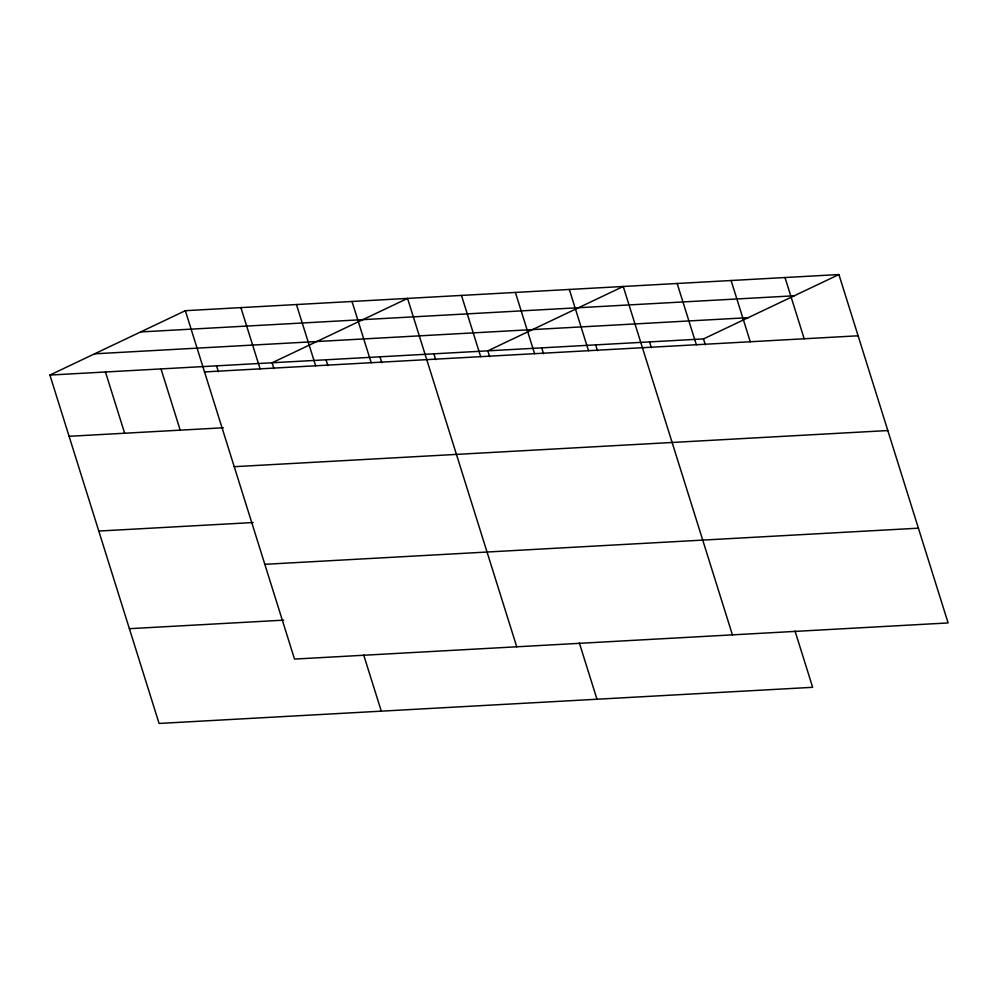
<?xml version="1.0" encoding="UTF-8"?>
<svg xmlns="http://www.w3.org/2000/svg" width="998" height="998" viewBox="0 0 998 998"><rect width="100%" height="100%" fill="white"/><g stroke="black" fill="none" stroke-linecap="round" stroke-linejoin="round"><path stroke-width="1.5" d="M795.032 631.048L812.659 687.31L159.081 723.45L49.9 375.061L185.341 310.69L838.919 274.55L948.1 622.939L294.522 659.079L185.341 310.69M49.9 375.061L703.478 338.921L838.919 274.55M140.643 331.935L794.221 295.795M94.598 353.816L748.176 317.676M204.528 371.93L858.118 335.79M69.087 436.301L223.415 427.768M234.231 466.69L887.808 430.55M98.79 531.061L253.105 522.528M264.819 564.319L918.41 528.179M129.378 628.69L283.706 620.157M785.002 277.531L804.188 338.771M731.085 280.513L750.271 341.753M703.478 338.921L705.312 344.759M677.155 283.494L696.355 344.734M649.561 341.902L651.395 347.741M732.42 634.865L623.239 286.476L487.797 350.847L489.631 356.685M595.644 344.884L597.465 350.722M569.322 289.457L588.508 350.697M541.727 347.865L543.548 353.704M515.392 292.439L534.591 353.679M579.351 642.974L596.979 699.236M461.475 295.42L480.674 356.66M433.881 353.828L435.702 359.667M516.739 646.791L407.558 298.402L272.117 362.773L273.951 368.611M379.964 356.81L381.785 362.648M352.007 301.471L371.194 362.711M326.034 359.791L327.868 365.63M296.443 304.54L315.642 365.779M363.659 654.9L381.298 711.162M240.892 307.621L260.091 368.861M216.566 365.854L218.387 371.68M161.015 368.923L180.201 430.163M105.451 371.992L124.65 433.232"/></g></svg>
